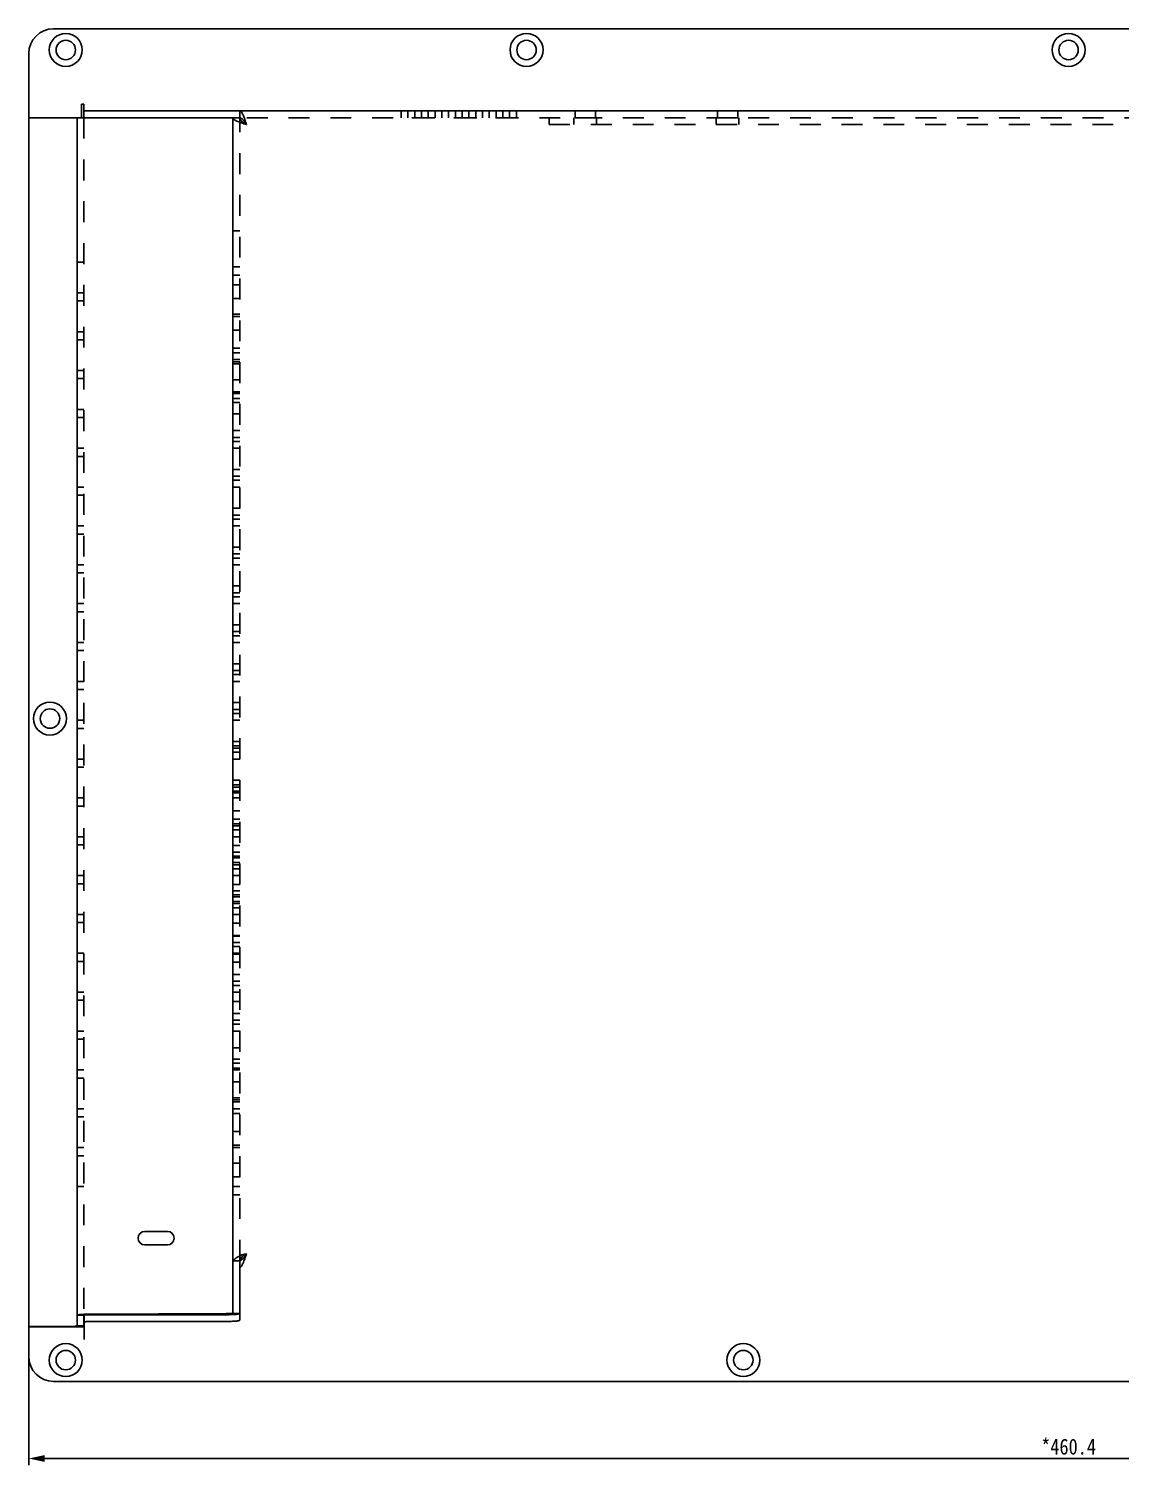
# Model space of a CAD drawing. Header units: millimetres. Extents: x -177 to 18421, y -5017 to 3255.
# Drawn here: x 133.8 to 375.4, y 1507.9 to 1825.9 of the extents above; entities that cross this region are included whole.
import ezdxf

# ---------------------------------------------------------------- set-up
doc = ezdxf.new("R2010")
doc.units = ezdxf.units.MM
doc.header["$LTSCALE"] = 46.255
doc.header["$PDMODE"] = 3
doc.header["$PDSIZE"] = 8
doc.linetypes.add('HIDDEN', pattern=[0.2, 0.1, -0.1])
doc.layers.get('0').update_dxf_attribs({"linetype": 'CONTINUOUS'})
doc.layers.get('Defpoints').update_dxf_attribs({"linetype": 'CONTINUOUS'})
doc.layers.add('02___PRT_ALL_AXES', color=7, linetype='CONTINUOUS')
doc.layers.add('DEFAULT_2', color=8, linetype='HIDDEN')
doc.styles.get("Standard").update_dxf_attribs({"font": 'txt', "width": 0.85})
doc.dimstyles.new('DIMSTYLE_1', dxfattribs={"dimtxt": 3.5, "dimasz": 3.5, "dimexe": 1.5, "dimexo": 1, "dimgap": 0.875, "dimtad": 1, "dimdsep": 46, "dimtxsty": 'Standard', "dimblk": '_FILLED', "dimcen": 0.09, "dimadec": 0, "dimazin": 0, "dimtp": 0.01, "dimtm": 0.01, "dimtfac": 1, "dimtofl": 0, "dimtmove": 0, "dimatfit": 3, "dimldrblk": '_FILLED', "dimfxl": 0, "dimtolj": 1, "dimarcsym": 0})

# ---------------------------------------------------------------- blocks, each defined once
blk = doc.blocks.new('_FILLED')
at = {"color": 0, "linetype": 'ByBlock'}
blk.add_solid([(0, 0), (-1, 0.214), (-1, -0.214)], dxfattribs=at)
blk = doc.blocks.new('*D14')
at = {"color": 0, "linetype": 'Continuous', "lineweight": -2, "transparency": 16777216}
for p, q in [((133.79, 1537.57), (133.79, 1507.88)), ((594.19, 1537.57), (594.19, 1507.88)), ((137.29, 1509.38), (590.69, 1509.38))]:
    blk.add_line(p, q, dxfattribs=at)
at = {"layer": 'Defpoints', "color": 0, "linetype": 'Continuous', "transparency": 16777216}
for p in [(133.79, 1538.57), (594.19, 1538.57), (594.19, 1509.38)]:
    blk.add_point(p, dxfattribs=at)
at = {"color": 0, "linetype": 'Continuous', "lineweight": -2, "transparency": 16777216, "xscale": 3.5, "yscale": 3.5, "zscale": 3.5, "rotation": 180}
blk.add_blockref('_FILLED', (133.79, 1509.38), dxfattribs=at)
at = {"color": 0, "linetype": 'Continuous', "lineweight": -2, "transparency": 16777216, "xscale": 3.5, "yscale": 3.5, "zscale": 3.5}
blk.add_blockref('_FILLED', (594.19, 1509.38), dxfattribs=at)
at = {"color": 0, "linetype": 'Continuous', "transparency": 16777216, "insert": (363.99, 1513.76), "char_height": 3.5, "width": 25.5, "attachment_point": 2}
blk.add_mtext('\\A1;*460.4', dxfattribs=at)

msp = doc.modelspace()

# ---------------------------------------------------------------- linework, layer by layer
at = {"color": 3, "linetype": 'Continuous'}
for p, q in [((588.687, 1825.859), (139.287, 1825.859)), ((133.787, 1538.574), (133.787, 1820.359)), ((178.987, 1806.159), (133.787, 1806.159)), ((144.487, 1538.761), (144.487, 1806.159)), ((145.487, 1809.159), (145.487, 1806.159)), ((145.987, 1809.159), (145.487, 1809.159)), ((145.987, 1809.159), (145.987, 1807.659)), ((145.987, 1807.659), (581.987, 1807.659)), ((178.987, 1806.159), (178.987, 1541.474)), ((159.487, 1559.659), (164.487, 1559.659)), ((164.487, 1556.659), (159.487, 1556.659)), ((180.487, 1539.974), (180.487, 1551.671)), ((146.087, 1535.75), (146.087, 1539.582)), ((147.487, 1541.342), (177.487, 1541.462)), ((177.487, 1539.713), (147.587, 1539.713)), ((178.987, 1541.474), (178.985, 1541.474)), ((143.686, 1538.574), (133.787, 1538.574)), ((133.787, 1538.55), (133.787, 1531.959)), ((133.787, 1538.55), (146.087, 1538.55)), ((139.287, 1526.459), (588.687, 1526.459))]:
    msp.add_line(p, q, dxfattribs=at)
at = {"color": 7, "linetype": 'Continuous'}
for p, q in [((145.987, 1807.659), (145.987, 1806.159)), ((180.487, 1806.159), (178.987, 1806.159)), ((180.487, 1806.159), (180.487, 1807.659)), ((178.987, 1553.153), (180.487, 1553.153)), ((180.487, 1551.671), (180.487, 1553.165)), ((144.487, 1541.08), (145.987, 1541.08)), ((145.987, 1538.761), (145.987, 1541.076)), ((146.087, 1541.076), (146.087, 1539.582)), ((177.487, 1541.207), (147.587, 1541.207)), ((180.487, 1541.474), (178.987, 1541.474)), ((178.991, 1541.466), (179.197, 1541.466)), ((143.686, 1538.574), (144.386, 1538.574)), ((144.503, 1538.581), (144.386, 1538.574)), ((144.487, 1538.761), (145.987, 1538.761))]:
    msp.add_line(p, q, dxfattribs=at)
at = {"color": 3, "linetype": 'Continuous'}
for centre in [(141.987, 1821.159), (243.987, 1821.159), (363.987, 1821.159), (138.487, 1673.159), (141.987, 1531.159), (291.987, 1531.159)]:
    msp.add_circle(centre, 3.65, dxfattribs=at)
at = {"color": 7, "linetype": 'Continuous'}
for centre in [(141.987, 1821.159), (243.987, 1821.159), (363.987, 1821.159), (138.487, 1673.159), (141.987, 1531.159), (291.987, 1531.159)]:
    msp.add_circle(centre, 2.15, dxfattribs=at)
at = {"color": 3, "linetype": 'Continuous'}
for centre, radius, start, end in [((139.287, 1820.359), 5.5, 90, 180), ((159.487, 1558.159), 1.5, 90, 270), ((164.487, 1558.159), 1.5, 270, 90), ((147.16, 1518.135), 23.202, 92.68598, 92.93788), ((147.214, 1516.996), 24.341, 92.55412, 92.68698), ((139.287, 1531.959), 5.5, 180, 270)]:
    msp.add_arc(centre, radius, start, end, dxfattribs=at)
for points, knots in [([(178.987, 1806.159), (178.987, 1806.013), (179.184, 1805.784), (179.512, 1805.579), (179.887, 1805.393), (180.338, 1805.211), (181.045, 1804.958), (181.604, 1804.781), (181.987, 1804.659)], [0, 0, 0, 0, 0.1275488, 0.2247743, 0.3460745, 0.4889322, 0.6491484, 1, 1, 1, 1]), ([(180.487, 1807.659), (180.633, 1807.659), (180.862, 1807.463), (181.067, 1807.135), (181.253, 1806.759), (181.435, 1806.309), (181.688, 1805.602), (181.865, 1805.043), (181.987, 1804.659)], [0, 0, 0, 0, 0.1275488, 0.2247743, 0.3460745, 0.4889322, 0.6491484, 1, 1, 1, 1]), ([(178.987, 1553.153), (178.987, 1553.155), (178.988, 1553.159), (178.989, 1553.163), (178.99, 1553.165)], [0, 0, 0, 0, 0.485587, 1, 1, 1, 1]), ([(178.99, 1553.165), (178.992, 1553.168), (179.005, 1553.188), (179.021, 1553.205), (179.035, 1553.22)], [0, 0, 0, 0, 0.1669063, 1, 1, 1, 1]), ([(179.035, 1553.22), (179.08, 1553.266), (179.202, 1553.373), (179.534, 1553.641), (180.098, 1554.038), (180.937, 1554.498), (181.626, 1554.659), (181.987, 1554.659)], [0, 0, 0, 0, 0.058, 0.1449947, 0.3828621, 0.6762686, 1, 1, 1, 1]), ([(180.487, 1551.671), (180.642, 1551.71), (180.851, 1551.93), (181.066, 1552.276), (181.329, 1552.81), (181.634, 1553.613), (181.865, 1554.296), (181.987, 1554.659)], [0, 0, 0, 0, 0.140699, 0.242336, 0.3649898, 0.6621343, 1, 1, 1, 1]), ([(145.971, 1541.306), (145.765, 1541.296), (145.402, 1541.272), (144.982, 1541.228), (144.727, 1541.185), (144.601, 1541.153), (144.524, 1541.127), (144.487, 1541.094), (144.487, 1541.08)], [0, 0, 0, 0, 0.4062035, 0.7185186, 0.8330944, 0.9177286, 0.972088, 1, 1, 1, 1]), ([(147.587, 1539.713), (147.396, 1539.713), (147.118, 1539.708), (146.764, 1539.692), (146.539, 1539.677), (146.357, 1539.658), (146.215, 1539.636), (146.137, 1539.618), (146.087, 1539.595), (146.087, 1539.582)], [0, 0, 0, 0, 0.3784654, 0.5496063, 0.6998329, 0.823498, 0.9160824, 0.974629, 1, 1, 1, 1]), ([(147.487, 1541.342), (147.37, 1541.342), (146.917, 1541.34), (146.464, 1541.329), (146.129, 1541.314)], [0, 0, 0, 0, 0.2588124, 1, 1, 1, 1]), ([(177.487, 1541.462), (177.672, 1541.463), (178.016, 1541.465), (178.47, 1541.466), (178.784, 1541.473), (178.94, 1541.469), (178.985, 1541.474)], [0, 0, 0, 0, 0.3707713, 0.688843, 0.9090131, 1, 1, 1, 1]), ([(180.487, 1539.974), (180.487, 1539.949), (180.388, 1539.902), (180.232, 1539.866), (179.948, 1539.821), (179.583, 1539.785), (179.132, 1539.754), (178.426, 1539.722), (177.87, 1539.713), (177.487, 1539.713)], [0, 0, 0, 0, 0.0253717, 0.0839188, 0.1765037, 0.300169, 0.4503942, 0.6215376, 1, 1, 1, 1]), ([(144.271, 1538.668), (144.233, 1538.659), (144.039, 1538.621), (143.843, 1538.594), (143.686, 1538.574)], [0, 0, 0, 0, 0.2008242, 1, 1, 1, 1]), ([(144.487, 1538.761), (144.487, 1538.737), (144.391, 1538.696), (144.326, 1538.68), (144.271, 1538.668)], [0, 0, 0, 0, 0.3014351, 1, 1, 1, 1])]:
    msp.add_open_spline(points, degree=3, knots=knots, dxfattribs=at)
at = {"color": 7, "linetype": 'Continuous'}
for points, knots in [([(180.487, 1806.159), (180.487, 1805.869), (180.856, 1805.431), (181.426, 1805.018), (181.794, 1804.782), (181.987, 1804.659)], [0, 0, 0, 0, 0.4006987, 0.6839142, 1, 1, 1, 1]), ([(180.487, 1806.159), (180.777, 1806.159), (181.215, 1805.79), (181.628, 1805.22), (181.864, 1804.852), (181.987, 1804.659)], [0, 0, 0, 0, 0.4006987, 0.6839142, 1, 1, 1, 1]), ([(180.487, 1553.165), (180.782, 1553.203), (181.199, 1553.567), (181.627, 1554.126), (181.864, 1554.477), (181.987, 1554.659)], [0, 0, 0, 0, 0.4139201, 0.6931639, 1, 1, 1, 1]), ([(180.489, 1553.165), (180.489, 1553.168), (180.495, 1553.186), (180.503, 1553.203), (180.51, 1553.217)], [0, 0, 0, 0, 0.1822618, 1, 1, 1, 1]), ([(180.51, 1553.217), (180.513, 1553.224), (180.529, 1553.256), (180.546, 1553.287), (180.56, 1553.312)], [0, 0, 0, 0, 0.2143386, 1, 1, 1, 1]), ([(180.56, 1553.312), (180.627, 1553.429), (180.789, 1553.685), (181.078, 1554.076), (181.438, 1554.472), (181.798, 1554.659), (181.987, 1554.659)], [0, 0, 0, 0, 0.2007611, 0.4486434, 0.7188814, 1, 1, 1, 1]), ([(146.191, 1541.212), (146.15, 1541.2), (146.084, 1541.176), (146.02, 1541.139), (146.002, 1541.117)], [0, 0, 0, 0, 0.6059271, 1, 1, 1, 1]), ([(146.087, 1541.076), (146.087, 1541.089), (146.137, 1541.112), (146.172, 1541.12), (146.201, 1541.126)], [0, 0, 0, 0, 0.3023329, 1, 1, 1, 1]), ([(146.201, 1541.126), (146.276, 1541.142), (146.46, 1541.165), (146.922, 1541.199), (147.309, 1541.207), (147.587, 1541.207)], [0, 0, 0, 0, 0.1645825, 0.4000413, 1, 1, 1, 1]), ([(177.487, 1541.207), (177.87, 1541.207), (178.426, 1541.216), (179.132, 1541.248), (179.583, 1541.279), (179.948, 1541.316), (180.232, 1541.361), (180.388, 1541.396), (180.487, 1541.443), (180.487, 1541.468)], [0, 0, 0, 0, 0.3784624, 0.5496058, 0.699831, 0.8234963, 0.9160812, 0.9746283, 1, 1, 1, 1]), ([(179.197, 1541.466), (179.5, 1541.467), (179.929, 1541.474), (180.358, 1541.468), (180.483, 1541.474)], [0, 0, 0, 0, 0.7075581, 1, 1, 1, 1]), ([(145.987, 1538.761), (145.987, 1538.75), (145.943, 1538.73), (145.874, 1538.713), (145.745, 1538.69), (145.576, 1538.669), (145.361, 1538.647), (144.999, 1538.616), (144.708, 1538.595), (144.503, 1538.581)], [0, 0, 0, 0, 0.0225616, 0.0750788, 0.1593661, 0.2744982, 0.418712, 0.5896513, 1, 1, 1, 1])]:
    msp.add_open_spline(points, degree=3, knots=knots, dxfattribs=at)
msp.add_open_spline([(146.002, 1541.117), (145.994, 1541.107), (145.987, 1541.093), (145.987, 1541.08)], degree=3, dxfattribs=at)
at = {"layer": '02___PRT_ALL_AXES', "color": 8, "linetype": 'HIDDEN'}
for p, q in [((216.237, 1807.659), (216.237, 1806.159)), ((241.737, 1807.659), (216.237, 1807.659)), ((241.737, 1806.159), (216.237, 1806.159)), ((217.737, 1807.659), (217.737, 1806.159)), ((219.237, 1807.659), (219.237, 1806.159)), ((220.737, 1807.659), (220.737, 1806.159)), ((222.237, 1807.659), (222.237, 1806.159)), ((223.737, 1807.659), (223.737, 1806.159)), ((225.237, 1807.659), (225.237, 1806.159)), ((226.737, 1807.659), (226.737, 1806.159)), ((228.237, 1807.659), (228.237, 1806.159)), ((229.737, 1807.659), (229.737, 1806.159)), ((231.237, 1807.659), (231.237, 1806.159)), ((232.737, 1807.659), (232.737, 1806.159)), ((234.237, 1807.659), (234.237, 1806.159)), ((235.737, 1807.659), (235.737, 1806.159)), ((237.237, 1807.659), (237.237, 1806.159)), ((238.737, 1807.659), (238.737, 1806.159)), ((240.237, 1807.659), (240.237, 1806.159)), ((241.737, 1807.659), (241.737, 1806.159)), ((254.737, 1807.659), (254.737, 1806.159)), ((259.237, 1807.659), (254.737, 1807.659)), ((259.237, 1806.159), (254.737, 1806.159)), ((259.237, 1807.659), (259.237, 1806.159)), ((286.237, 1807.659), (286.237, 1806.159)), ((290.737, 1807.659), (286.237, 1807.659)), ((290.737, 1806.159), (286.237, 1806.159)), ((290.737, 1807.659), (290.737, 1806.159))]:
    msp.add_line(p, q, dxfattribs=at)
at = {"layer": 'DEFAULT_2', "color": 8, "linetype": 'HIDDEN'}
for p, q in [((145.987, 1806.159), (145.987, 1541.076)), ((180.487, 1553.165), (180.487, 1806.159)), ((547.487, 1806.159), (180.487, 1806.159)), ((248.987, 1806.159), (248.987, 1804.659)), ((254.487, 1804.659), (254.487, 1806.159)), ((259.487, 1806.159), (259.487, 1804.659)), ((285.987, 1806.159), (285.987, 1804.659)), ((290.987, 1806.159), (290.987, 1804.659)), ((248.987, 1804.659), (478.987, 1804.659)), ((178.987, 1781.159), (180.487, 1781.159)), ((145.987, 1774.202), (144.487, 1774.202)), ((178.987, 1773.153), (180.487, 1773.153)), ((180.487, 1771.311), (178.987, 1771.311)), ((178.987, 1769.153), (180.487, 1769.153)), ((145.987, 1767.401), (144.487, 1767.401)), ((145.987, 1765.602), (144.487, 1765.602)), ((178.987, 1766.153), (180.487, 1766.153)), ((180.487, 1762.711), (178.987, 1762.711)), ((178.987, 1762.153), (180.487, 1762.153)), ((145.987, 1758.801), (144.487, 1758.801)), ((178.987, 1759.153), (180.487, 1759.153)), ((145.987, 1757.002), (144.487, 1757.002)), ((178.987, 1755.153), (180.487, 1755.153)), ((180.487, 1754.111), (178.987, 1754.111)), ((180.487, 1752.607), (178.987, 1752.607)), ((178.987, 1752.153), (180.487, 1752.153)), ((145.987, 1750.201), (144.487, 1750.201)), ((180.487, 1751.705), (178.987, 1751.705)), ((145.987, 1748.402), (144.487, 1748.402)), ((178.987, 1748.153), (180.487, 1748.153)), ((180.487, 1745.511), (178.987, 1745.511)), ((178.987, 1745.153), (180.487, 1745.153)), ((180.487, 1744.007), (178.987, 1744.007)), ((180.487, 1743.105), (178.987, 1743.105)), ((145.987, 1741.601), (144.487, 1741.601)), ((145.987, 1739.802), (144.487, 1739.802)), ((178.987, 1740.625), (180.487, 1740.625)), ((180.487, 1736.911), (178.987, 1736.911)), ((145.987, 1733.001), (144.487, 1733.001)), ((180.487, 1735.407), (178.987, 1735.407)), ((180.487, 1734.505), (178.987, 1734.505)), ((180.487, 1733.001), (178.987, 1733.001)), ((145.987, 1731.202), (144.487, 1731.202)), ((180.487, 1728.311), (178.987, 1728.311)), ((180.487, 1726.807), (178.987, 1726.807)), ((145.987, 1724.401), (144.487, 1724.401)), ((180.487, 1725.905), (178.987, 1725.905)), ((180.487, 1724.401), (178.987, 1724.401)), ((145.987, 1722.602), (144.487, 1722.602)), ((180.487, 1719.711), (178.987, 1719.711)), ((180.487, 1718.207), (178.987, 1718.207)), ((180.487, 1717.305), (178.987, 1717.305)), ((145.987, 1715.801), (144.487, 1715.801)), ((145.987, 1714.002), (144.487, 1714.002)), ((180.487, 1715.801), (178.987, 1715.801)), ((180.487, 1711.111), (178.987, 1711.111)), ((180.487, 1709.607), (178.987, 1709.607)), ((180.487, 1708.705), (178.987, 1708.705)), ((145.987, 1707.201), (144.487, 1707.201)), ((145.987, 1705.402), (144.487, 1705.402)), ((180.487, 1707.201), (178.987, 1707.201)), ((180.487, 1702.511), (178.987, 1702.511)), ((145.987, 1698.601), (144.487, 1698.601)), ((180.487, 1701.007), (178.987, 1701.007)), ((180.487, 1700.105), (178.987, 1700.105)), ((180.487, 1698.601), (178.987, 1698.601)), ((145.987, 1696.802), (144.487, 1696.802)), ((180.487, 1693.911), (178.987, 1693.911)), ((180.487, 1692.407), (178.987, 1692.407)), ((145.987, 1690.001), (144.487, 1690.001)), ((180.487, 1691.505), (178.987, 1691.505)), ((180.487, 1690.001), (178.987, 1690.001)), ((145.987, 1688.202), (144.487, 1688.202)), ((180.487, 1685.311), (178.987, 1685.311)), ((180.487, 1683.807), (178.987, 1683.807)), ((180.487, 1682.905), (178.987, 1682.905)), ((145.987, 1681.401), (144.487, 1681.401)), ((145.987, 1679.602), (144.487, 1679.602)), ((180.487, 1681.401), (178.987, 1681.401)), ((180.487, 1676.711), (178.987, 1676.711)), ((145.987, 1672.801), (144.487, 1672.801)), ((180.487, 1675.207), (178.987, 1675.207)), ((180.487, 1674.305), (178.987, 1674.305)), ((180.487, 1672.801), (178.987, 1672.801)), ((145.987, 1671.002), (144.487, 1671.002)), ((180.487, 1668.111), (178.987, 1668.111)), ((178.987, 1667.159), (180.487, 1667.159)), ((180.487, 1666.607), (178.987, 1666.607)), ((145.987, 1664.201), (144.487, 1664.201)), ((180.487, 1665.705), (178.987, 1665.705)), ((180.487, 1664.201), (178.987, 1664.201)), ((145.987, 1662.402), (144.487, 1662.402)), ((180.487, 1659.511), (178.987, 1659.511)), ((178.987, 1658.476), (180.487, 1658.476)), ((180.487, 1658.007), (178.987, 1658.007)), ((180.487, 1657.105), (178.987, 1657.105)), ((178.987, 1656.709), (180.487, 1656.709)), ((145.987, 1655.601), (144.487, 1655.601)), ((145.987, 1653.802), (144.487, 1653.802)), ((180.487, 1655.601), (178.987, 1655.601)), ((178.987, 1652.747), (180.487, 1652.747)), ((180.487, 1650.911), (178.987, 1650.911)), ((178.987, 1649.876), (180.487, 1649.876)), ((180.487, 1649.407), (178.987, 1649.407)), ((180.487, 1648.505), (178.987, 1648.505)), ((145.987, 1647.001), (144.487, 1647.001)), ((145.987, 1645.202), (144.487, 1645.202)), ((180.487, 1647.001), (178.987, 1647.001)), ((178.987, 1645.068), (180.487, 1645.068)), ((178.987, 1643.623), (180.487, 1643.623)), ((178.987, 1642.721), (180.487, 1642.721)), ((180.487, 1642.311), (178.987, 1642.311)), ((178.987, 1641.276), (180.487, 1641.276)), ((180.487, 1640.807), (178.987, 1640.807)), ((145.987, 1638.401), (144.487, 1638.401)), ((180.487, 1639.905), (178.987, 1639.905)), ((180.487, 1638.401), (178.987, 1638.401)), ((145.987, 1636.602), (144.487, 1636.602)), ((178.987, 1636.468), (180.487, 1636.468)), ((178.987, 1635.023), (180.487, 1635.023)), ((178.987, 1634.121), (180.487, 1634.121)), ((180.487, 1633.711), (178.987, 1633.711)), ((178.987, 1632.676), (180.487, 1632.676)), ((180.487, 1632.207), (178.987, 1632.207)), ((180.487, 1631.305), (178.987, 1631.305)), ((145.987, 1629.801), (144.487, 1629.801)), ((180.487, 1629.801), (178.987, 1629.801)), ((145.987, 1628.002), (144.487, 1628.002)), ((178.987, 1627.868), (180.487, 1627.868)), ((180.487, 1625.111), (178.987, 1625.111)), ((178.987, 1624.997), (180.487, 1624.997)), ((180.487, 1623.607), (178.987, 1623.607)), ((180.487, 1622.705), (178.987, 1622.705)), ((145.987, 1621.201), (144.487, 1621.201)), ((145.987, 1619.402), (144.487, 1619.402)), ((180.487, 1621.201), (178.987, 1621.201)), ((178.987, 1621.035), (180.487, 1621.035)), ((178.987, 1619.268), (180.487, 1619.268)), ((180.487, 1616.511), (178.987, 1616.511)), ((145.987, 1612.601), (144.487, 1612.601)), ((180.487, 1615.007), (178.987, 1615.007)), ((180.487, 1614.105), (178.987, 1614.105)), ((180.487, 1612.601), (178.987, 1612.601)), ((145.987, 1610.802), (144.487, 1610.802)), ((180.487, 1610.559), (178.987, 1610.559)), ((180.487, 1607.911), (178.987, 1607.911)), ((180.487, 1606.407), (178.987, 1606.407)), ((145.987, 1604.001), (144.487, 1604.001)), ((180.487, 1605.505), (178.987, 1605.505)), ((180.487, 1604.001), (178.987, 1604.001)), ((145.987, 1602.202), (144.487, 1602.202)), ((178.987, 1600.287), (180.487, 1600.287)), ((180.487, 1597.807), (178.987, 1597.807)), ((180.487, 1596.905), (178.987, 1596.905)), ((145.987, 1595.401), (144.487, 1595.401)), ((145.987, 1593.602), (144.487, 1593.602)), ((178.987, 1595.759), (180.487, 1595.759)), ((180.487, 1595.401), (178.987, 1595.401)), ((178.987, 1592.759), (180.487, 1592.759)), ((145.987, 1586.801), (144.487, 1586.801)), ((180.487, 1589.207), (178.987, 1589.207)), ((178.987, 1588.759), (180.487, 1588.759)), ((180.487, 1588.305), (178.987, 1588.305)), ((180.487, 1586.801), (178.987, 1586.801)), ((145.987, 1585.002), (144.487, 1585.002)), ((178.987, 1585.759), (180.487, 1585.759)), ((180.487, 1581.759), (178.987, 1581.759)), ((145.987, 1578.201), (144.487, 1578.201)), ((178.987, 1578.759), (180.487, 1578.759)), ((180.487, 1578.201), (178.987, 1578.201)), ((145.987, 1576.402), (144.487, 1576.402)), ((178.987, 1574.759), (180.487, 1574.759)), ((178.987, 1571.759), (180.487, 1571.759)), ((145.987, 1569.601), (144.487, 1569.601)), ((180.487, 1569.601), (178.987, 1569.601)), ((178.987, 1567.759), (180.487, 1567.759)), ((177.487, 1541.462), (178.807, 1541.465)), ((178.807, 1541.465), (178.991, 1541.466))]:
    msp.add_line(p, q, dxfattribs=at)
for points, knots in [([(180.487, 1553.153), (180.487, 1553.155), (180.487, 1553.159), (180.488, 1553.163), (180.489, 1553.165)], [0, 0, 0, 0, 0.496194, 1, 1, 1, 1]), ([(147.487, 1541.342), (147.237, 1541.342), (146.803, 1541.322), (146.369, 1541.265), (146.191, 1541.212)], [0, 0, 0, 0, 0.5748853, 1, 1, 1, 1])]:
    msp.add_open_spline(points, degree=3, knots=knots, dxfattribs=at)

# ---------------------------------------------------------------- dimensions: what is measured, and where the dimension line sits
at = {"color": 2, "linetype": 'Continuous'}
dim = msp.add_linear_dim(base=(594.187, 1509.382), p1=(133.787, 1538.574), p2=(594.187, 1538.574), text='*<>', dimstyle='DIMSTYLE_1', dxfattribs=at)
dim.commit()
dim.dimension.update_dxf_attribs({"geometry": '*D14', "text_midpoint": (363.987, 1509.382), "dimtype": 160})

doc.saveas('drawing.dxf')
